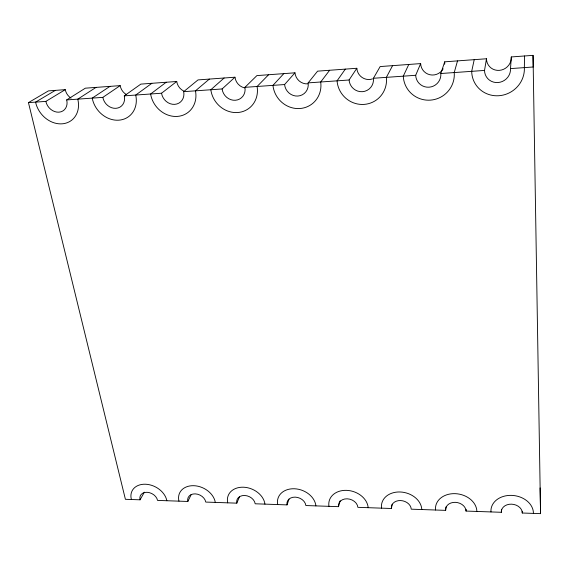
<?xml version="1.0" encoding="UTF-8"?>
<svg xmlns="http://www.w3.org/2000/svg" width="569" height="569" viewBox="0 0 569 569"><rect width="100%" height="100%" fill="white"/><g stroke="black" fill="none" stroke-linecap="round" stroke-linejoin="round"><path stroke-width="0.85" d="M522.271 513.018A10.519 8.172 7.9 0 0 511.531 504.162A10.519 8.172 7.9 0 0 501.339 512.292L466.018 511.069A10.285 8.03 11 0 0 455.3 502.335A10.285 8.03 11 0 0 445.634 510.365L411.238 509.177A10.078 7.874 14.2 0 0 400.54 500.549A10.078 7.874 14.2 0 0 391.387 508.494L357.873 507.335A9.901 7.71 17.2 0 0 347.204 498.814A9.901 7.71 17.2 0 0 338.527 506.666L305.873 505.542A9.744 7.539 20.2 0 0 295.226 497.128A9.744 7.539 20.2 0 0 287.018 504.888L255.189 503.785A9.602 7.361 22.8 0 0 244.57 495.478A9.602 7.361 22.8 0 0 236.804 503.152L205.765 502.078A9.481 7.184 25.3 0 0 195.174 493.871A9.481 7.184 25.3 0 0 187.834 501.46L157.556 500.414A9.374 6.999 27.4 0 0 147.001 492.299A9.374 6.999 27.4 0 0 140.059 499.81L125.408 499.305L28.45 102.619L45.861 101.389A11.977 9.936 52.5 0 0 58.941 112.171A11.977 9.936 52.5 0 0 66.687 99.924L102.833 97.37A12.056 10.32 52.8 0 0 115.969 108.323A12.056 10.32 52.8 0 0 124.291 95.855L161.553 93.224A12.141 10.733 53.1 0 0 174.747 104.355A12.141 10.733 53.1 0 0 183.68 91.666L222.109 88.956A12.226 11.167 53.3 0 0 235.353 100.265A12.226 11.167 53.3 0 0 244.933 87.342L284.585 84.546A12.319 11.622 53.3 0 0 297.879 96.047A12.319 11.622 53.3 0 0 308.149 82.882L349.082 79.994A12.411 12.105 52.1 0 0 362.417 91.687A12.411 12.105 52.1 0 0 373.413 78.273L415.69 75.293A12.625 12.497 -27.5 0 0 429.069 87.192A12.625 12.497 -27.5 0 0 440.826 73.515L444.702 61.829L486.481 58.763A12.618 12.056 -36.3 0 0 499.29 70.371A12.618 12.056 -36.3 0 0 511.311 56.943L533.025 55.357L540.55 513.643L522.271 513.018L522.285 511.247M524.54 55.975L524.355 67.619A26.679 25.52 -32.5 0 1 498.871 95.727A26.679 25.52 -32.5 0 1 471.694 71.338L474.219 59.667M501.339 512.292L501.438 509.66M440.826 73.515L484.525 70.428A13.165 12.596 -32.6 0 0 497.932 82.548A13.165 12.596 -32.6 0 0 510.507 68.6L511.311 56.943M466.018 511.069L466.175 509.333M445.634 510.365L446.039 506.915M484.525 70.428L486.481 58.763M391.387 508.494L392.219 504.241M338.527 506.666L340.127 500.798M457.512 60.89L454.226 72.569A25.584 25.321 -27.2 0 1 430.377 100.137A25.584 25.321 -27.2 0 1 403.279 76.168L408.762 64.468M287.018 504.888L289.024 499.105M236.804 503.152L239.542 496.645M415.69 75.293L420.647 63.593A12.12 11.97 -42.2 0 0 443.173 68.806M187.834 501.46L191.262 494.482M392.574 65.648L386.372 77.356A25.143 24.538 51.9 0 1 364.082 104.404A25.143 24.538 51.9 0 1 337.061 80.841L345.319 69.119M140.059 499.81L144.355 492.171M373.413 78.273L380.156 66.566L420.647 63.593M349.082 79.994L356.841 68.273A11.885 11.643 59.4 0 0 372.574 78.871M329.629 70.264L320.703 81.993A24.958 23.557 53.2 0 1 299.87 108.53A24.958 23.557 53.2 0 1 272.949 85.364L283.803 73.629M308.149 82.882L317.587 71.153L356.841 68.273M284.585 84.546L294.977 72.811A11.807 11.202 56.3 0 0 307.644 83.849M268.582 74.745L257.096 86.481A24.78 22.625 53.3 0 1 237.65 112.534A24.78 22.625 53.3 0 1 210.829 89.746L224.122 78.003M244.933 87.342L256.904 75.599L294.977 72.811M222.109 88.956L234.969 77.206A11.721 10.775 55.2 0 0 244.656 87.882M209.349 79.084L195.466 90.834A24.602 21.75 53.1 0 1 177.329 116.417A24.602 21.75 53.1 0 1 150.614 93.999L166.198 82.249M183.68 91.666L198.012 79.916L234.969 77.206M161.553 93.224L176.724 81.481A11.643 10.377 54.5 0 0 183.652 91.019M151.859 83.302L135.721 95.051A24.431 20.918 52.8 0 1 118.821 120.18A24.431 20.918 52.8 0 1 92.228 98.117L109.952 86.374M124.291 95.855L140.849 84.112L176.724 81.481M102.833 97.37L120.173 85.627A11.565 10 54 0 0 126.524 94.667M96.026 87.398L77.775 99.141A24.268 20.128 52.5 0 1 62.049 123.829A24.268 20.128 52.5 0 1 35.57 102.121L55.321 90.379M66.687 99.924L85.336 88.181L120.173 85.627M45.861 101.389L65.25 89.653A11.487 9.637 53.5 0 0 71.04 98.167M28.45 102.619L48.443 90.884L65.25 89.653M510.507 68.6L533.238 66.993L533.025 55.357M540.109 487.925L540.55 513.643M131.403 499.511A18.997 14.189 27.4 0 1 145.451 484.226A18.997 14.189 27.4 0 1 166.852 500.734M490.983 511.936A21.316 16.565 7.9 0 1 511.645 495.379A21.316 16.565 7.9 0 1 533.409 513.402M435.548 510.016A20.847 16.273 11 0 1 455.136 493.657A20.847 16.273 11 0 1 476.865 511.446M381.557 508.153A20.427 15.96 14.1 0 1 400.114 491.979A20.427 15.96 14.1 0 1 421.8 509.547M328.96 506.339A20.064 15.633 17.2 0 1 346.528 490.35A20.064 15.633 17.2 0 1 368.164 507.69M277.686 504.568A19.744 15.285 20.1 0 1 294.315 488.757A19.744 15.285 20.1 0 1 315.902 505.884M227.707 502.84A19.467 14.929 22.8 0 1 243.432 487.206A19.467 14.929 22.8 0 1 264.962 504.127M178.958 501.154A19.218 14.559 25.3 0 1 193.83 485.698A19.218 14.559 25.3 0 1 215.295 502.413M444.702 61.829A12.12 11.97 -42.2 0 1 444.659 64.24"/></g></svg>
